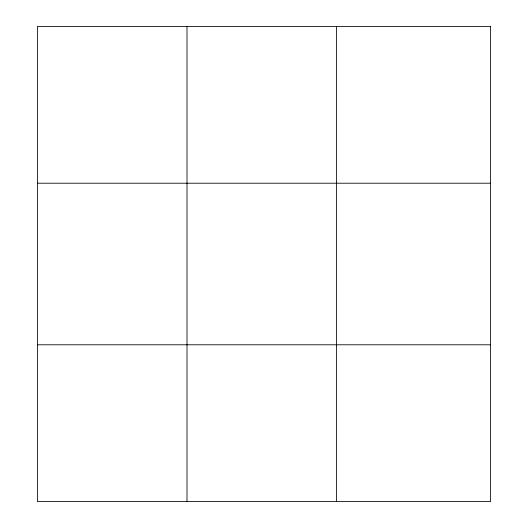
<?xml version="1.0" encoding="UTF-8"?>
<svg xmlns="http://www.w3.org/2000/svg" width="528" height="528" viewBox="0 0 528 528"><rect width="100%" height="100%" fill="white"/><g stroke="black" fill="none" stroke-linecap="round" stroke-linejoin="round"><path stroke-width="0.79" d="M186.991 501.6L186.991 26.4M336.481 501.6L336.481 26.4M37.495 183.216L490.505 183.216M37.495 344.784L490.505 344.784M490.505 26.4L490.505 501.6L37.495 501.6L37.495 26.4L490.505 26.4"/></g></svg>
